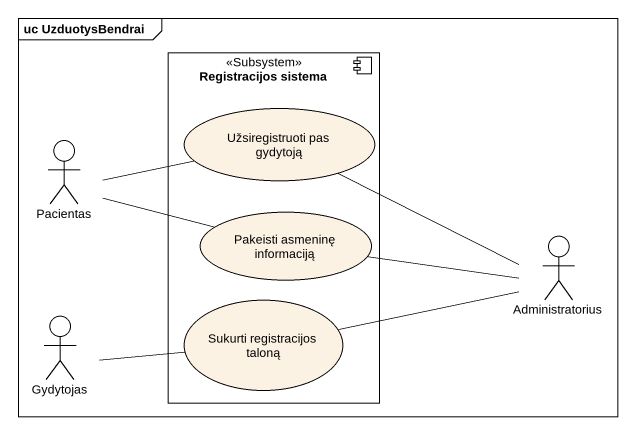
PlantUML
@startuml
mainframe uc UzduotysBendrai
component "Registracijos sistema" as Registracijos_sistema <<Subsystem>> {
  usecase "Užsiregistruoti pas gydytoją" as Užsiregistruoti_pas_gydytoją
  usecase "Pakeisti asmeninę informaciją" as Pakeisti_asmeninę
  usecase "Sukurti registracijos taloną" as Sukurti_registracijos_taloną
}
actor Pacientas
actor Administratorius
actor Gydytojas
Pacientas -right- Užsiregistruoti_pas_gydytoją
Pacientas -right- Pakeisti_asmeninę
Administratorius -left- Užsiregistruoti_pas_gydytoją
Administratorius -left- Pakeisti_asmeninę
Gydytojas -right- Sukurti_registracijos_taloną
Sukurti_registracijos_taloną -right- Administratorius
@enduml
